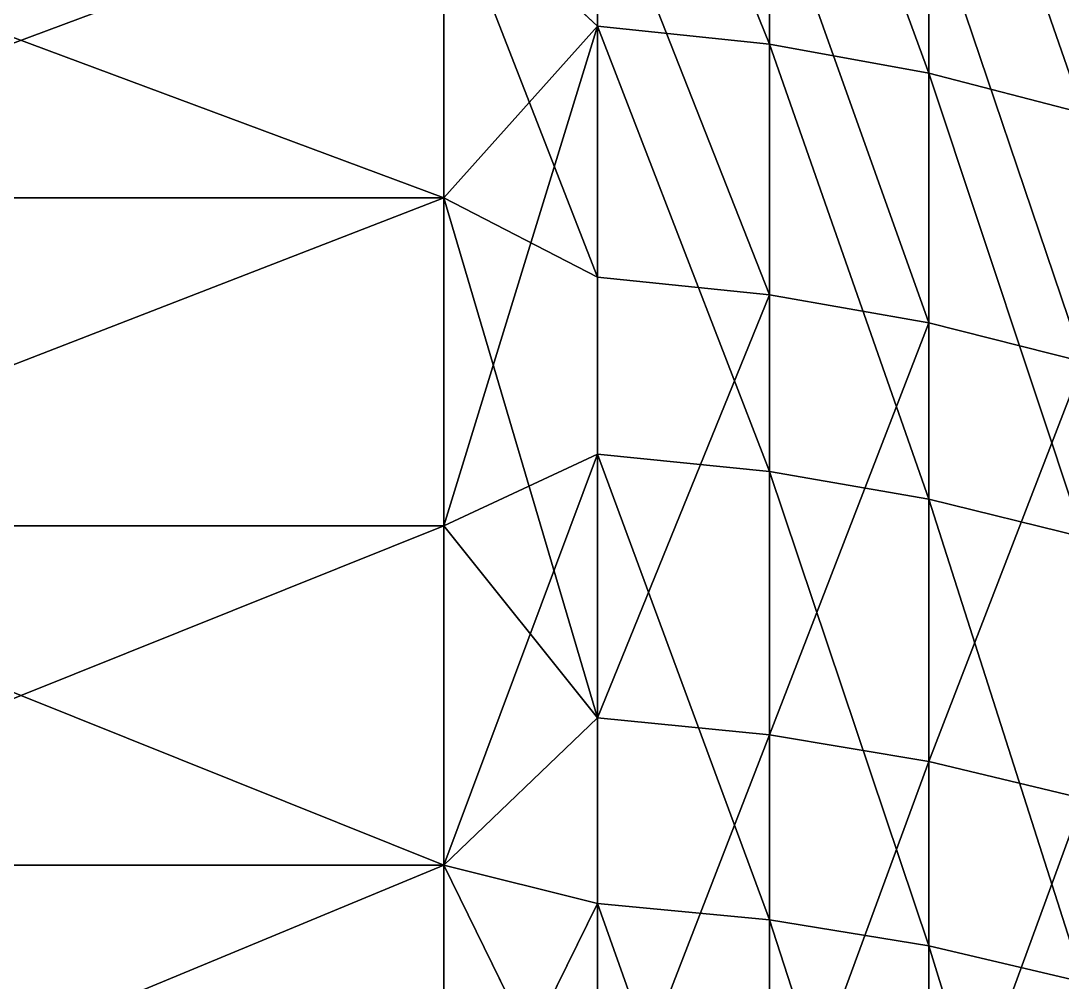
# Model space of a CAD drawing. Extents: x 207 to 387, y 94 to 160.
# Drawn here: x 340.6731 to 340.8116, y 159.1129 to 159.2408 of the extents above; entities that cross this region are included whole.
import ezdxf

# ---------------------------------------------------------------- set-up
doc = ezdxf.new("R2010")
doc.units = 0
doc.header["$LTSCALE"] = 2.54
doc.layers.get('0').update_dxf_attribs({"color": 13, "linetype": 'CONTINUOUS'})

# ---------------------------------------------------------------- blocks, each defined once
blk = doc.blocks.new('SP_05_ALTFIELD_CREDENZA_DW')
at = {"color": 0}
for p, q in [((45.89997, 0.57215, 75.80877), (45.89997, 0.6342, 75.7562)), ((45.89997, 0.57215, 75.80877), (45.89997, 0.6342, 75.7562)), ((45.92114, 0.56867, 75.80486), (45.92114, 0.63092, 75.75213)), ((45.92114, 0.56867, 75.80486), (45.92114, 0.63092, 75.75213)), ((45.94404, 0.56649, 75.8024), (45.94404, 0.62886, 75.74957)), ((45.94404, 0.56649, 75.8024), (45.94404, 0.62886, 75.74957)), ((45.89997, 0.60861, 80.59775), (45.89997, 0.54761, 80.54397)), ((45.89997, 0.60861, 80.59775), (45.89997, 0.54761, 80.54397)), ((45.94404, 0.56649, 75.8024), (45.96449, 0.60805, 75.76541)), ((45.94404, 0.56649, 75.8024), (45.96449, 0.60805, 75.76541)), ((45.96449, 0.60805, 75.76541), (45.96449, 0.5614, 75.8057)), ((45.96449, 0.60805, 75.76541), (45.96449, 0.5614, 75.8057)), ((45.96449, 0.60805, 80.60959), (45.96449, 0.5614, 80.5693)), ((45.96449, 0.60805, 80.60959), (45.96449, 0.5614, 80.5693)), ((45.92114, 0.60525, 80.60175), (45.92114, 0.54405, 80.5478)), ((45.92114, 0.60525, 80.60175), (45.92114, 0.54405, 80.5478)), ((45.94404, 0.60314, 80.60427), (45.94404, 0.54182, 80.55021)), ((45.96449, 0.5614, 80.5693), (45.94404, 0.60314, 80.60427)), ((45.94404, 0.60314, 80.60427), (45.94404, 0.54182, 80.55021)), ((45.96449, 0.5614, 80.5693), (45.94404, 0.60314, 80.60427)), ((45.89997, 0.57215, 75.80877), (45.87942, 0.57697, 75.81419)), ((45.89997, 0.57215, 75.80877), (45.87942, 0.57697, 75.81419)), ((45.89997, 0.51271, 75.86428), (45.89997, 0.57215, 75.80877)), ((45.89997, 0.51271, 75.86428), (45.89997, 0.57215, 75.80877)), ((45.92114, 0.56867, 75.80486), (45.89997, 0.57215, 75.80877)), ((45.92114, 0.56867, 75.80486), (45.89997, 0.57215, 75.80877)), ((45.92114, 0.50905, 75.86055), (45.92114, 0.56867, 75.80486)), ((45.92114, 0.50905, 75.86055), (45.92114, 0.56867, 75.80486)), ((45.94404, 0.56649, 75.8024), (45.92114, 0.56867, 75.80486)), ((45.94404, 0.56649, 75.8024), (45.92114, 0.56867, 75.80486)), ((45.94404, 0.50675, 75.8582), (45.94404, 0.56649, 75.8024)), ((45.96449, 0.5614, 75.8057), (45.94404, 0.56649, 75.8024)), ((45.94404, 0.50675, 75.8582), (45.94404, 0.56649, 75.8024)), ((45.96449, 0.5614, 75.8057), (45.94404, 0.56649, 75.8024)), ((45.96449, 0.5614, 75.8057), (45.94404, 0.50675, 75.8582)), ((45.96449, 0.5614, 75.8057), (45.94404, 0.50675, 75.8582)), ((45.96449, 0.5614, 80.5693), (45.94404, 0.54182, 80.55021)), ((45.96449, 0.5614, 80.5693), (45.94404, 0.54182, 80.55021)), ((45.96449, 0.5614, 75.8057), (46.07699, 0.5614, 75.8057)), ((45.96449, 0.5614, 75.8057), (45.96449, 0.51625, 75.84766)), ((45.96449, 0.5614, 75.8057), (46.07699, 0.5614, 75.8057)), ((45.96449, 0.5614, 75.8057), (45.96449, 0.51625, 75.84766)), ((45.96449, 0.5614, 80.5693), (45.96449, 0.51625, 80.52734)), ((45.96449, 0.5614, 80.5693), (45.96449, 0.51625, 80.52734)), ((45.96449, 0.5614, 80.5693), (46.07699, 0.5614, 80.5693)), ((45.96449, 0.5614, 80.5693), (46.07699, 0.5614, 80.5693)), ((45.89997, 0.54761, 80.54397), (45.87942, 0.55254, 80.53864)), ((45.89997, 0.54761, 80.54397), (45.87942, 0.55254, 80.53864)), ((45.92114, 0.54405, 80.5478), (45.89997, 0.54761, 80.54397)), ((45.89997, 0.54761, 80.54397), (45.89997, 0.48928, 80.48729)), ((45.89997, 0.54761, 80.54397), (45.89997, 0.48928, 80.48729)), ((45.92114, 0.54405, 80.5478), (45.89997, 0.54761, 80.54397)), ((45.94404, 0.54182, 80.55021), (45.92114, 0.54405, 80.5478)), ((45.92114, 0.54405, 80.5478), (45.92114, 0.48554, 80.49095)), ((45.92114, 0.54405, 80.5478), (45.92114, 0.48554, 80.49095)), ((45.94404, 0.54182, 80.55021), (45.92114, 0.54405, 80.5478)), ((45.94404, 0.54182, 80.55021), (45.94404, 0.4832, 80.49325)), ((45.96449, 0.51625, 80.52734), (45.94404, 0.54182, 80.55021)), ((45.96449, 0.51625, 80.52734), (45.94404, 0.54182, 80.55021)), ((45.96449, 0.47266, 80.48375), (45.94404, 0.54182, 80.55021)), ((45.94404, 0.54182, 80.55021), (45.94404, 0.4832, 80.49325)), ((45.96449, 0.47266, 80.48375), (45.94404, 0.54182, 80.55021)), ((45.89997, 0.51271, 75.86428), (45.87942, 0.51779, 75.86946)), ((45.89997, 0.51271, 75.86428), (45.87942, 0.51779, 75.86946)), ((45.96449, 0.51625, 75.84766), (45.94404, 0.44979, 75.91682)), ((45.96449, 0.51625, 75.84766), (45.94404, 0.44979, 75.91682)), ((45.96449, 0.51625, 75.84766), (45.94404, 0.50675, 75.8582)), ((45.96449, 0.51625, 75.84766), (45.94404, 0.50675, 75.8582)), ((45.96449, 0.51625, 75.84766), (46.07699, 0.51625, 75.84766)), ((45.96449, 0.51625, 75.84766), (45.96449, 0.47266, 75.89125)), ((45.96449, 0.51625, 75.84766), (46.07699, 0.51625, 75.84766)), ((45.96449, 0.51625, 75.84766), (45.96449, 0.47266, 75.89125)), ((45.96449, 0.51625, 80.52734), (45.96449, 0.47266, 80.48375)), ((45.96449, 0.51625, 80.52734), (45.96449, 0.47266, 80.48375)), ((45.96449, 0.51625, 80.52734), (46.07699, 0.51625, 80.52734)), ((45.96449, 0.51625, 80.52734), (46.07699, 0.51625, 80.52734)), ((45.89997, 0.45604, 75.92261), (45.89997, 0.51271, 75.86428)), ((45.89997, 0.45604, 75.92261), (45.89997, 0.51271, 75.86428)), ((45.92114, 0.50905, 75.86055), (45.89997, 0.51271, 75.86428)), ((45.92114, 0.50905, 75.86055), (45.89997, 0.51271, 75.86428)), ((45.92114, 0.4522, 75.91905), (45.92114, 0.50905, 75.86055)), ((45.92114, 0.4522, 75.91905), (45.92114, 0.50905, 75.86055)), ((45.94404, 0.50675, 75.8582), (45.92114, 0.50905, 75.86055)), ((45.94404, 0.50675, 75.8582), (45.92114, 0.50905, 75.86055)), ((45.94404, 0.44979, 75.91682), (45.94404, 0.50675, 75.8582)), ((45.94404, 0.44979, 75.91682), (45.94404, 0.50675, 75.8582)), ((45.89997, 0.48928, 80.48729), (45.87942, 0.49446, 80.48221)), ((45.89997, 0.48928, 80.48729), (45.87942, 0.49446, 80.48221)), ((45.92114, 0.48554, 80.49095), (45.89997, 0.48928, 80.48729)), ((45.89997, 0.48928, 80.48729), (45.89997, 0.43377, 80.42785)), ((45.89997, 0.48928, 80.48729), (45.89997, 0.43377, 80.42785)), ((45.92114, 0.48554, 80.49095), (45.89997, 0.48928, 80.48729)), ((45.94404, 0.4832, 80.49325), (45.92114, 0.48554, 80.49095)), ((45.92114, 0.48554, 80.49095), (45.92114, 0.42986, 80.43133)), ((45.92114, 0.48554, 80.49095), (45.92114, 0.42986, 80.43133)), ((45.94404, 0.4832, 80.49325), (45.92114, 0.48554, 80.49095)), ((45.94404, 0.4832, 80.49325), (45.94404, 0.4274, 80.43352)), ((45.96449, 0.47266, 80.48375), (45.94404, 0.4832, 80.49325)), ((45.96449, 0.47266, 80.48375), (45.94404, 0.4832, 80.49325)), ((45.96449, 0.4307, 80.4386), (45.94404, 0.4832, 80.49325)), ((45.96449, 0.4307, 80.4386), (45.94404, 0.4832, 80.49325)), ((45.94404, 0.4832, 80.49325), (45.94404, 0.4274, 80.43352)), ((45.96449, 0.47266, 75.89125), (45.94404, 0.44979, 75.91682)), ((45.96449, 0.47266, 75.89125), (45.94404, 0.44979, 75.91682)), ((45.96449, 0.47266, 75.89125), (46.07699, 0.47266, 75.89125)), ((45.96449, 0.47266, 75.89125), (45.96449, 0.4307, 75.9364)), ((45.96449, 0.47266, 75.89125), (46.07699, 0.47266, 75.89125)), ((45.96449, 0.47266, 75.89125), (45.96449, 0.4307, 75.9364)), ((45.96449, 0.47266, 80.48375), (45.96449, 0.4307, 80.4386)), ((45.96449, 0.47266, 80.48375), (45.96449, 0.4307, 80.4386)), ((45.96449, 0.47266, 80.48375), (46.07699, 0.47266, 80.48375)), ((45.96449, 0.47266, 80.48375), (46.07699, 0.47266, 80.48375)), ((45.89997, 0.45604, 75.92261), (45.87942, 0.46136, 75.92754)), ((45.89997, 0.45604, 75.92261), (45.87942, 0.46136, 75.92754)), ((45.89997, 0.40225, 75.98361), (45.89997, 0.45604, 75.92261)), ((45.89997, 0.40225, 75.98361), (45.89997, 0.45604, 75.92261)), ((45.92114, 0.4522, 75.91905), (45.89997, 0.45604, 75.92261)), ((45.92114, 0.4522, 75.91905), (45.89997, 0.45604, 75.92261)), ((45.92114, 0.39825, 75.98025), (45.92114, 0.4522, 75.91905)), ((45.92114, 0.39825, 75.98025), (45.92114, 0.4522, 75.91905)), ((45.94404, 0.44979, 75.91682), (45.92114, 0.4522, 75.91905)), ((45.94404, 0.44979, 75.91682), (45.92114, 0.4522, 75.91905)), ((45.94404, 0.39573, 75.97814), (45.94404, 0.44979, 75.91682)), ((45.96449, 0.4307, 75.9364), (45.94404, 0.44979, 75.91682)), ((45.94404, 0.39573, 75.97814), (45.94404, 0.44979, 75.91682)), ((45.96449, 0.4307, 75.9364), (45.94404, 0.44979, 75.91682))]:
    blk.add_line(p, q, dxfattribs=at)
at = {"color": 18}
mesh = blk.add_polyface(dxfattribs=at)
corners = [(45.89997, 0.57215, 75.80877), (45.87942, 0.63876, 75.76185), (45.87942, 0.57697, 75.81419), (45.89997, 0.6342, 75.7562)]
mesh.append_faces([[corners[k] for k in face] for face in [(0, 1, 2), (1, 0, 3)]], dxfattribs={"vtx0": -1, "color": 18})
mesh = blk.add_polyface(dxfattribs=at)
corners = [(45.92114, 0.56867, 75.80486), (45.89997, 0.6342, 75.7562), (45.89997, 0.57215, 75.80877), (45.92114, 0.63092, 75.75213)]
mesh.append_faces([[corners[k] for k in face] for face in [(0, 1, 2), (1, 0, 3)]], dxfattribs={"vtx0": -1, "color": 18})
mesh = blk.add_polyface(dxfattribs=at)
corners = [(45.94404, 0.56649, 75.8024), (45.92114, 0.63092, 75.75213), (45.92114, 0.56867, 75.80486), (45.94404, 0.62886, 75.74957)]
mesh.append_faces([[corners[k] for k in face] for face in [(0, 1, 2), (1, 0, 3)]], dxfattribs={"vtx0": -1, "color": 18})
mesh = blk.add_polyface(dxfattribs=at)
corners = [(45.96449, 0.60805, 75.76541), (45.94404, 0.62886, 75.74957), (45.94404, 0.56649, 75.8024)]
mesh.append_faces([[corners[k] for k in face] for face in [(0, 1, 2)]], dxfattribs={"color": 18})
mesh = blk.add_polyface(dxfattribs=at)
corners = [(45.89997, 0.60861, 80.59775), (45.87942, 0.55254, 80.53864), (45.87942, 0.61328, 80.59219), (45.89997, 0.54761, 80.54397)]
mesh.append_faces([[corners[k] for k in face] for face in [(0, 1, 2), (1, 0, 3)]], dxfattribs={"vtx0": -1, "color": 18})
mesh = blk.add_polyface(dxfattribs=at)
corners = [(45.92114, 0.60525, 80.60175), (45.89997, 0.54761, 80.54397), (45.89997, 0.60861, 80.59775), (45.92114, 0.54405, 80.5478)]
mesh.append_faces([[corners[k] for k in face] for face in [(0, 1, 2), (1, 0, 3)]], dxfattribs={"vtx0": -1, "color": 18})
mesh = blk.add_polyface(dxfattribs=at)
corners = [(45.96449, 0.60805, 75.76541), (45.94404, 0.56649, 75.8024), (45.96449, 0.5614, 75.8057)]
mesh.append_faces([[corners[k] for k in face] for face in [(0, 1, 2)]], dxfattribs={"color": 18})
mesh = blk.add_polyface(dxfattribs=at)
corners = [(45.96449, 0.5614, 80.5693), (45.94404, 0.60314, 80.60427), (45.96449, 0.60805, 80.60959)]
mesh.append_faces([[corners[k] for k in face] for face in [(0, 1, 2)]], dxfattribs={"color": 18})
mesh = blk.add_polyface(dxfattribs=at)
corners = [(46.07699, 0.5614, 75.8057), (45.96449, 0.60805, 75.76541), (45.96449, 0.5614, 75.8057), (46.07699, 0.60805, 75.76541)]
mesh.append_faces([[corners[k] for k in face] for face in [(0, 1, 2), (1, 0, 3)]], dxfattribs={"vtx0": -1, "color": 18})
mesh = blk.add_polyface(dxfattribs=at)
corners = [(46.07699, 0.60805, 80.60959), (45.96449, 0.5614, 80.5693), (45.96449, 0.60805, 80.60959), (46.07699, 0.5614, 80.5693)]
mesh.append_faces([[corners[k] for k in face] for face in [(0, 1, 2), (1, 0, 3)]], dxfattribs={"vtx0": -1, "color": 18})
mesh = blk.add_polyface(dxfattribs=at)
corners = [(45.94404, 0.60314, 80.60427), (45.92114, 0.54405, 80.5478), (45.92114, 0.60525, 80.60175), (45.94404, 0.54182, 80.55021)]
mesh.append_faces([[corners[k] for k in face] for face in [(0, 1, 2), (1, 0, 3)]], dxfattribs={"vtx0": -1, "color": 18})
mesh = blk.add_polyface(dxfattribs=at)
corners = [(45.96449, 0.5614, 80.5693), (45.94404, 0.54182, 80.55021), (45.94404, 0.60314, 80.60427)]
mesh.append_faces([[corners[k] for k in face] for face in [(0, 1, 2)]], dxfattribs={"color": 18})
mesh = blk.add_polyface(dxfattribs=at)
corners = [(45.89997, 0.51271, 75.86428), (45.87942, 0.57697, 75.81419), (45.87942, 0.51779, 75.86946), (45.89997, 0.57215, 75.80877)]
mesh.append_faces([[corners[k] for k in face] for face in [(0, 1, 2), (1, 0, 3)]], dxfattribs={"vtx0": -1, "color": 18})
mesh = blk.add_polyface(dxfattribs=at)
corners = [(45.92114, 0.50905, 75.86055), (45.89997, 0.57215, 75.80877), (45.89997, 0.51271, 75.86428), (45.92114, 0.56867, 75.80486)]
mesh.append_faces([[corners[k] for k in face] for face in [(0, 1, 2), (1, 0, 3)]], dxfattribs={"vtx0": -1, "color": 18})
mesh = blk.add_polyface(dxfattribs=at)
corners = [(45.94404, 0.50675, 75.8582), (45.92114, 0.56867, 75.80486), (45.92114, 0.50905, 75.86055), (45.94404, 0.56649, 75.8024)]
mesh.append_faces([[corners[k] for k in face] for face in [(0, 1, 2), (1, 0, 3)]], dxfattribs={"vtx0": -1, "color": 18})
mesh = blk.add_polyface(dxfattribs=at)
corners = [(45.96449, 0.5614, 75.8057), (45.94404, 0.56649, 75.8024), (45.94404, 0.50675, 75.8582)]
mesh.append_faces([[corners[k] for k in face] for face in [(0, 1, 2)]], dxfattribs={"color": 18})
mesh = blk.add_polyface(dxfattribs=at)
corners = [(45.96449, 0.5614, 75.8057), (45.94404, 0.50675, 75.8582), (45.96449, 0.51625, 75.84766)]
mesh.append_faces([[corners[k] for k in face] for face in [(0, 1, 2)]], dxfattribs={"color": 18})
mesh = blk.add_polyface(dxfattribs=at)
corners = [(45.96449, 0.51625, 80.52734), (45.94404, 0.54182, 80.55021), (45.96449, 0.5614, 80.5693)]
mesh.append_faces([[corners[k] for k in face] for face in [(0, 1, 2)]], dxfattribs={"color": 18})
mesh = blk.add_polyface(dxfattribs=at)
corners = [(46.07699, 0.51625, 75.84766), (45.96449, 0.5614, 75.8057), (45.96449, 0.51625, 75.84766), (46.07699, 0.5614, 75.8057)]
mesh.append_faces([[corners[k] for k in face] for face in [(0, 1, 2), (1, 0, 3)]], dxfattribs={"vtx0": -1, "color": 18})
mesh = blk.add_polyface(dxfattribs=at)
corners = [(46.07699, 0.5614, 80.5693), (45.96449, 0.51625, 80.52734), (45.96449, 0.5614, 80.5693), (46.07699, 0.51625, 80.52734)]
mesh.append_faces([[corners[k] for k in face] for face in [(0, 1, 2), (1, 0, 3)]], dxfattribs={"vtx0": -1, "color": 18})
mesh = blk.add_polyface(dxfattribs=at)
corners = [(45.89997, 0.54761, 80.54397), (45.87942, 0.49446, 80.48221), (45.87942, 0.55254, 80.53864), (45.89997, 0.48928, 80.48729)]
mesh.append_faces([[corners[k] for k in face] for face in [(0, 1, 2), (1, 0, 3)]], dxfattribs={"vtx0": -1, "color": 18})
mesh = blk.add_polyface(dxfattribs=at)
corners = [(45.92114, 0.54405, 80.5478), (45.89997, 0.48928, 80.48729), (45.89997, 0.54761, 80.54397), (45.92114, 0.48554, 80.49095)]
mesh.append_faces([[corners[k] for k in face] for face in [(0, 1, 2), (1, 0, 3)]], dxfattribs={"vtx0": -1, "color": 18})
mesh = blk.add_polyface(dxfattribs=at)
corners = [(45.94404, 0.54182, 80.55021), (45.92114, 0.48554, 80.49095), (45.92114, 0.54405, 80.5478), (45.94404, 0.4832, 80.49325)]
mesh.append_faces([[corners[k] for k in face] for face in [(0, 1, 2), (1, 0, 3)]], dxfattribs={"vtx0": -1, "color": 18})
mesh = blk.add_polyface(dxfattribs=at)
corners = [(45.96449, 0.47266, 80.48375), (45.94404, 0.54182, 80.55021), (45.96449, 0.51625, 80.52734)]
mesh.append_faces([[corners[k] for k in face] for face in [(0, 1, 2)]], dxfattribs={"color": 18})
mesh = blk.add_polyface(dxfattribs=at)
corners = [(45.96449, 0.47266, 80.48375), (45.94404, 0.4832, 80.49325), (45.94404, 0.54182, 80.55021)]
mesh.append_faces([[corners[k] for k in face] for face in [(0, 1, 2)]], dxfattribs={"color": 18})
mesh = blk.add_polyface(dxfattribs=at)
corners = [(45.87942, 0.51779, 75.86946), (45.89997, 0.45604, 75.92261), (45.89997, 0.51271, 75.86428), (45.87942, 0.46136, 75.92754)]
mesh.append_faces([[corners[k] for k in face] for face in [(0, 1, 2), (1, 0, 3)]], dxfattribs={"vtx0": -1, "color": 18})
mesh = blk.add_polyface(dxfattribs=at)
corners = [(45.94404, 0.44979, 75.91682), (45.96449, 0.47266, 75.89125), (45.96449, 0.51625, 75.84766)]
mesh.append_faces([[corners[k] for k in face] for face in [(0, 1, 2)]], dxfattribs={"color": 18})
mesh = blk.add_polyface(dxfattribs=at)
corners = [(45.94404, 0.44979, 75.91682), (45.96449, 0.51625, 75.84766), (45.94404, 0.50675, 75.8582)]
mesh.append_faces([[corners[k] for k in face] for face in [(0, 1, 2)]], dxfattribs={"color": 18})
mesh = blk.add_polyface(dxfattribs=at)
corners = [(45.96449, 0.47266, 75.89125), (46.07699, 0.51625, 75.84766), (45.96449, 0.51625, 75.84766), (46.07699, 0.47266, 75.89125)]
mesh.append_faces([[corners[k] for k in face] for face in [(0, 1, 2), (1, 0, 3)]], dxfattribs={"vtx0": -1, "color": 18})
mesh = blk.add_polyface(dxfattribs=at)
corners = [(46.07699, 0.51625, 80.52734), (45.96449, 0.47266, 80.48375), (45.96449, 0.51625, 80.52734), (46.07699, 0.47266, 80.48375)]
mesh.append_faces([[corners[k] for k in face] for face in [(0, 1, 2), (1, 0, 3)]], dxfattribs={"vtx0": -1, "color": 18})
mesh = blk.add_polyface(dxfattribs=at)
corners = [(45.89997, 0.51271, 75.86428), (45.92114, 0.4522, 75.91905), (45.92114, 0.50905, 75.86055), (45.89997, 0.45604, 75.92261)]
mesh.append_faces([[corners[k] for k in face] for face in [(0, 1, 2), (1, 0, 3)]], dxfattribs={"vtx0": -1, "color": 18})
mesh = blk.add_polyface(dxfattribs=at)
corners = [(45.92114, 0.50905, 75.86055), (45.94404, 0.44979, 75.91682), (45.94404, 0.50675, 75.8582), (45.92114, 0.4522, 75.91905)]
mesh.append_faces([[corners[k] for k in face] for face in [(0, 1, 2), (1, 0, 3)]], dxfattribs={"vtx0": -1, "color": 18})
mesh = blk.add_polyface(dxfattribs=at)
corners = [(45.87942, 0.49446, 80.48221), (45.89997, 0.43377, 80.42785), (45.87942, 0.43919, 80.42303), (45.89997, 0.48928, 80.48729)]
mesh.append_faces([[corners[k] for k in face] for face in [(0, 1, 2), (1, 0, 3)]], dxfattribs={"vtx0": -1, "color": 18})
mesh = blk.add_polyface(dxfattribs=at)
corners = [(45.89997, 0.48928, 80.48729), (45.92114, 0.42986, 80.43133), (45.89997, 0.43377, 80.42785), (45.92114, 0.48554, 80.49095)]
mesh.append_faces([[corners[k] for k in face] for face in [(0, 1, 2), (1, 0, 3)]], dxfattribs={"vtx0": -1, "color": 18})
mesh = blk.add_polyface(dxfattribs=at)
corners = [(45.92114, 0.48554, 80.49095), (45.94404, 0.4274, 80.43352), (45.92114, 0.42986, 80.43133), (45.94404, 0.4832, 80.49325)]
mesh.append_faces([[corners[k] for k in face] for face in [(0, 1, 2), (1, 0, 3)]], dxfattribs={"vtx0": -1, "color": 18})
mesh = blk.add_polyface(dxfattribs=at)
corners = [(45.94404, 0.4832, 80.49325), (45.96449, 0.47266, 80.48375), (45.96449, 0.4307, 80.4386)]
mesh.append_faces([[corners[k] for k in face] for face in [(0, 1, 2)]], dxfattribs={"color": 18})
mesh = blk.add_polyface(dxfattribs=at)
corners = [(45.94404, 0.4832, 80.49325), (45.96449, 0.4307, 80.4386), (45.94404, 0.4274, 80.43352)]
mesh.append_faces([[corners[k] for k in face] for face in [(0, 1, 2)]], dxfattribs={"color": 18})
mesh = blk.add_polyface(dxfattribs=at)
corners = [(45.96449, 0.4307, 75.9364), (45.96449, 0.47266, 75.89125), (45.94404, 0.44979, 75.91682)]
mesh.append_faces([[corners[k] for k in face] for face in [(0, 1, 2)]], dxfattribs={"color": 18})
mesh = blk.add_polyface(dxfattribs=at)
corners = [(45.96449, 0.4307, 75.9364), (46.07699, 0.47266, 75.89125), (45.96449, 0.47266, 75.89125), (46.07699, 0.4307, 75.9364)]
mesh.append_faces([[corners[k] for k in face] for face in [(0, 1, 2), (1, 0, 3)]], dxfattribs={"vtx0": -1, "color": 18})
mesh = blk.add_polyface(dxfattribs=at)
corners = [(45.96449, 0.47266, 80.48375), (46.07699, 0.4307, 80.4386), (45.96449, 0.4307, 80.4386), (46.07699, 0.47266, 80.48375)]
mesh.append_faces([[corners[k] for k in face] for face in [(0, 1, 2), (1, 0, 3)]], dxfattribs={"vtx0": -1, "color": 18})
mesh = blk.add_polyface(dxfattribs=at)
corners = [(45.87942, 0.46136, 75.92754), (45.89997, 0.40225, 75.98361), (45.89997, 0.45604, 75.92261), (45.87942, 0.40781, 75.98828)]
mesh.append_faces([[corners[k] for k in face] for face in [(0, 1, 2), (1, 0, 3)]], dxfattribs={"vtx0": -1, "color": 18})
mesh = blk.add_polyface(dxfattribs=at)
corners = [(45.89997, 0.45604, 75.92261), (45.92114, 0.39825, 75.98025), (45.92114, 0.4522, 75.91905), (45.89997, 0.40225, 75.98361)]
mesh.append_faces([[corners[k] for k in face] for face in [(0, 1, 2), (1, 0, 3)]], dxfattribs={"vtx0": -1, "color": 18})
mesh = blk.add_polyface(dxfattribs=at)
corners = [(45.92114, 0.4522, 75.91905), (45.94404, 0.39573, 75.97814), (45.94404, 0.44979, 75.91682), (45.92114, 0.39825, 75.98025)]
mesh.append_faces([[corners[k] for k in face] for face in [(0, 1, 2), (1, 0, 3)]], dxfattribs={"vtx0": -1, "color": 18})
mesh = blk.add_polyface(dxfattribs=at)
corners = [(45.94404, 0.39573, 75.97814), (45.96449, 0.4307, 75.9364), (45.94404, 0.44979, 75.91682)]
mesh.append_faces([[corners[k] for k in face] for face in [(0, 1, 2)]], dxfattribs={"color": 18})

msp = doc.modelspace()

# ---------------------------------------------------------------- block references
at = {"color": 23, "rotation": 180}
msp.add_blockref('SP_05_ALTFIELD_CREDENZA_DW', (386.69383, 159.68985), dxfattribs=at)

doc.saveas('drawing.dxf')
